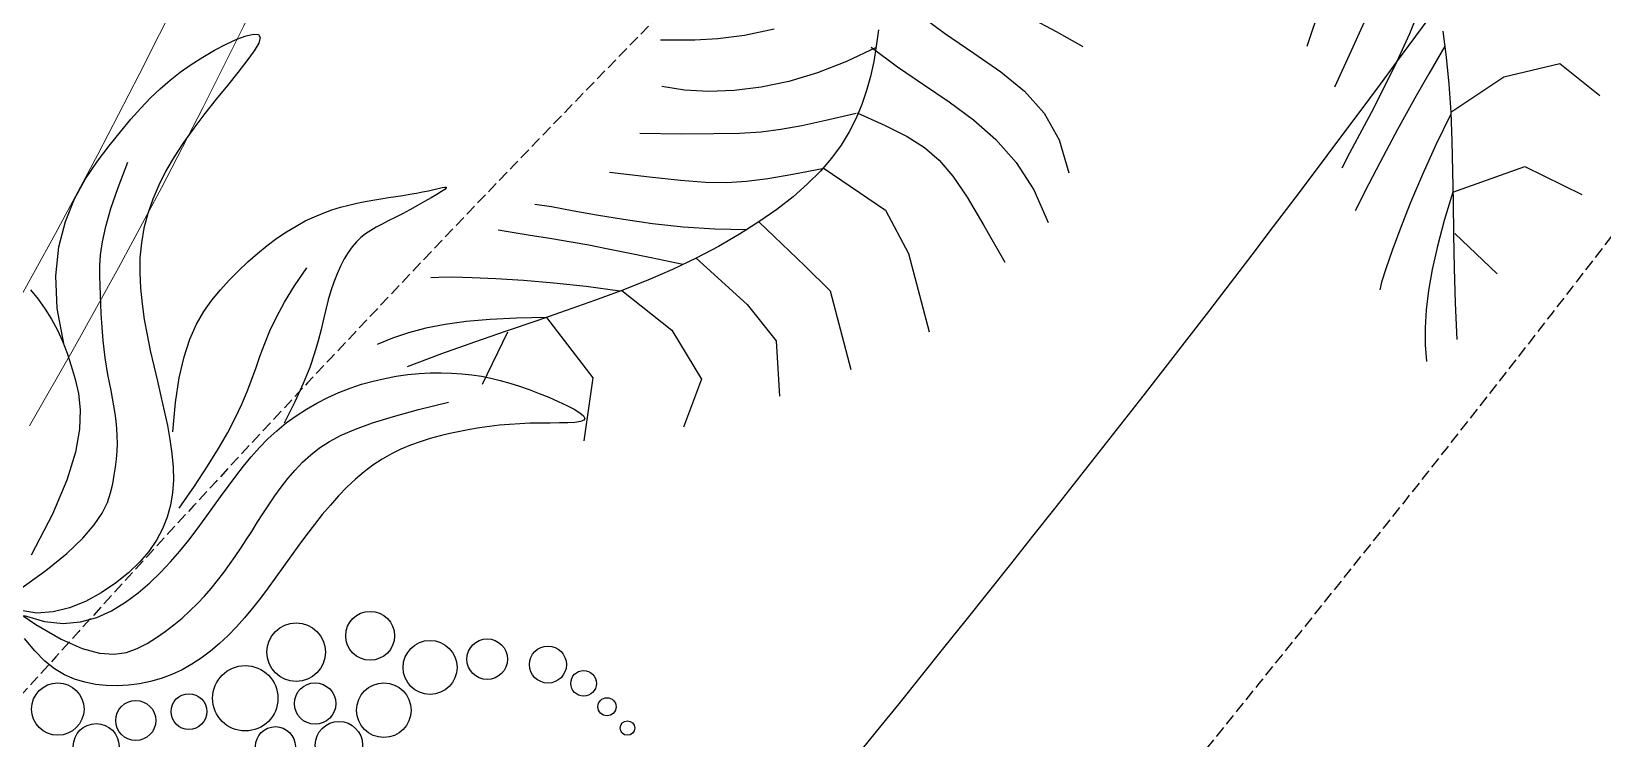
# Model space of a CAD drawing. Header units: millimetres. Extents: x -1030105 to 906887, y -616134 to 1220667.
# Drawn here: x -85505 to -83749, y 540604 to 541395 of the extents above; entities that cross this region are included whole.
import ezdxf

# ---------------------------------------------------------------- set-up
doc = ezdxf.new("R2010")
doc.units = ezdxf.units.MM
doc.header["$MEASUREMENT"] = 0
doc.linetypes.add('DASH', pattern=[0.35, 0.25, -0.1])
doc.layers.add('A-Door', color=33, linetype='Continuous', lineweight=9)
doc.layers.add('A-Furniture', color=143, linetype='Continuous')
doc.layers.add('A-Tree', color=98, linetype='Continuous')

# ---------------------------------------------------------------- blocks, each defined once
blk = doc.blocks.new('FUR')
at = {"layer": 'A-Furniture'}
blk.add_spline([(-33916, 30608), (-33944.5, 30609.5), (-37418.5, 29102), (-37726.5, 27054), (-37216.5, 25233), (-37626.5, 21209), (-38739.5, 18856.5), (-41860, 14803.1), (-43043.2, 12422.3), (-43017.5, 9941.5), (-40833.5, 8087), (-38107, 9497.5), (-38274.5, 11476.5), (-38397.8, 13212.3), (-37305, 13750.5), (-34500, 13496.5), (-32540.5, 14865.5), (-32374, 19056), (-32479, 20125.5), (-32318, 21223.5), (-30829.5, 21995.5), (-30222, 22657.5), (-30469, 23962.5), (-31626.5, 24580.5), (-32324.5, 25527.5), (-32040.5, 28029), (-32099.5, 29098.5), (-33295, 30496), (-33916, 30608)], degree=3, dxfattribs=at)
at = {"layer": 'A-Furniture', "color": 8, "linetype": 'DASH', "ltscale": 50}
blk.add_spline([(-36646, 29577.5), (-37284.5, 28277.5), (-36676, 26342), (-36463, 23656.5), (-37614.5, 20053), (-40425.5, 16182), (-42274, 13633.5), (-42830.5, 10964), (-42047, 9112), (-39697.5, 8972), (-38258, 10282.5), (-39334, 12606), (-37866.5, 13929), (-35698, 13970.5), (-34500.5, 13942.5), (-32416, 18555.5), (-32464, 21915.5), (-30663, 22279), (-30458.5, 23387), (-31963.5, 24634), (-33009, 26390), (-32199.5, 28680), (-33338.5, 30308), (-34838.5, 30477), (-36023, 30096.5), (-36646, 29577.5)], degree=3, dxfattribs=at)
blk.add_open_spline([(-38178.6, 19870), (-39283.9, 18982.9), (-40386.6, 17902.9), (-41467.8, 16608.1)], degree=3, dxfattribs=at)
blk.add_open_spline([(-56447, -6097), (-55194.8, -4879.4), (-50278.9, -2284.6), (-42421.5, -5454.8), (-32732.5, -11254), (-23302, -9202), (-18024, -504.5), (-16595.5, 8921.5), (-19600.3, 15918.3), (-21321.2, 18705.6), (-21789.7, 19345)], degree=3, knots=[32574.726206, 32574.726206, 32574.726206, 32574.726206, 37697.741245, 48060.131859, 55585.251958, 69452.989742, 76151.422264, 84447.837047, 94470.773244, 98031.734889, 98031.734889, 98031.734889, 98031.734889], dxfattribs=at)
blk = doc.blocks.new('TƯỜNG NÔI THẤT')
at = {"layer": 'A-Door', "ltscale": 10}
for points in [[(12186.2, 35011.7), (12156.4, 34915.4), (12125.1, 34819.4), (12092.5, 34723.7), (12058.6, 34628.4), (12023.3, 34533.4), (11986.7, 34438.9), (11948.8, 34344.9), (11909.6, 34251.3), (11869.1, 34158.3), (11827.4, 34065.8), (11784.4, 33973.8), (11740.1, 33882.4), (11694.6, 33791.6), (11648, 33701.5), (11600.1, 33612), (11551, 33523.3), (11500.7, 33435.2)], [(11481.2, 33562.4), (11529.8, 33650.3), (11577.2, 33738.8), (11623.4, 33828), (11668.4, 33917.8), (11712.1, 34008.2), (11754.7, 34099.1), (11796, 34190.7), (11836, 34282.7), (11874.8, 34375.3), (11912.3, 34468.3), (11948.5, 34561.8), (11983.4, 34655.7), (12017, 34750), (12049.2, 34844.6), (12080.1, 34939.6), (12109.7, 35034.9)]]:
    blk.add_lwpolyline(points, dxfattribs=at)
blk = doc.blocks.new('CAY8')
at = {"color": 0, "linetype": 'ByBlock'}
for p, q in [((608.28, 283.65), (625.82, 290.43)), ((625.82, 290.43), (642.72, 294.42)), ((642.72, 294.42), (658.8, 296.28)), ((658.8, 296.28), (673.91, 296.68)), ((673.91, 296.68), (687.86, 296.26)), ((687.86, 296.26), (700.54, 295.58)), ((700.54, 295.58), (712.09, 294.7)), ((712.09, 294.7), (722.72, 293.56)), ((722.72, 293.56), (732.6, 292.13)), ((732.6, 292.13), (741.95, 290.34)), ((741.95, 290.34), (750.96, 288.16)), ((571.73, 282.39), (569.48, 273.95)), ((590.27, 273.42), (608.28, 283.65)), ((750.96, 288.16), (759.82, 285.53)), ((759.82, 285.53), (768.74, 282.39)), ((768.74, 282.39), (777.81, 278.75)), ((667.37, 273.93), (685.99, 278.66)), ((777.81, 278.75), (786.7, 274.74)), ((786.7, 274.74), (795.01, 270.55)), ((569.48, 273.95), (566.71, 265.8)), ((571.96, 259.08), (590.27, 273.42)), ((639.52, 264.86), (652.03, 269.33)), ((652.03, 269.33), (667.37, 273.93)), ((795.01, 270.55), (802.31, 266.38)), ((802.31, 266.38), (808.18, 262.41)), ((553.53, 239.98), (571.96, 259.08)), ((566.71, 265.8), (563.4, 257.87)), ((621.09, 256.2), (629.36, 260.48)), ((629.36, 260.48), (639.52, 264.86)), ((808.18, 262.41), (812.21, 258.83)), ((812.21, 258.83), (813.98, 255.82)), ((563.4, 257.87), (559.55, 250.11)), ((608.36, 247.83), (614.25, 251.98)), ((614.25, 251.98), (621.09, 256.2)), ((685.52, 251.31), (674.77, 248.98)), ((696.7, 253), (685.52, 251.31)), ((708.32, 254.08), (696.7, 253)), ((720.4, 254.61), (708.32, 254.08)), ((732.97, 254.65), (720.4, 254.61)), ((745.96, 254.25), (732.97, 254.65)), ((759, 253.58), (745.96, 254.25)), ((771.64, 252.81), (759, 253.58)), ((783.42, 252.11), (771.64, 252.81)), ((793.91, 251.67), (783.42, 252.11)), ((802.64, 251.65), (793.91, 251.67)), ((809.18, 252.22), (802.64, 251.65)), ((813.06, 253.58), (809.18, 252.22)), ((813.98, 255.82), (813.06, 253.58)), ((559.55, 250.11), (555.14, 242.45)), ((597.68, 239.62), (602.97, 243.71)), ((602.97, 243.71), (608.36, 247.83)), ((664.42, 245.94), (654.47, 242.16)), ((674.77, 248.98), (664.42, 245.94)), ((555.14, 242.45), (550.15, 234.82)), ((587.26, 231.47), (592.43, 235.54)), ((592.43, 235.54), (597.68, 239.62)), ((644.88, 237.57), (635.64, 232.16)), ((654.47, 242.16), (644.88, 237.57)), ((544.56, 227.17), (538.36, 219.43)), ((550.15, 234.82), (544.56, 227.17)), ((577.21, 223.32), (582.18, 227.4)), ((582.18, 227.4), (587.26, 231.47)), ((635.64, 232.16), (626.72, 226.01)), ((538.36, 219.43), (531.37, 211.59)), ((572.37, 219.21), (577.21, 223.32)), ((618.11, 219.22), (609.77, 211.9)), ((626.72, 226.01), (618.11, 219.22)), ((531.37, 211.59), (522.72, 203.78)), ((563.19, 210.9), (567.69, 215.07)), ((567.69, 215.07), (572.37, 219.21)), ((609.77, 211.9), (601.69, 204.15)), ((522.72, 203.78), (511.36, 196.2)), ((554.73, 202.43), (558.88, 206.67)), ((558.88, 206.67), (563.19, 210.9)), ((601.69, 204.15), (593.82, 196.08)), ((511.36, 196.2), (496.27, 189.04)), ((546.77, 194.02), (550.71, 198.21)), ((550.71, 198.21), (554.73, 202.43)), ((593.82, 196.08), (586.16, 187.8)), ((496.27, 189.04), (476.4, 182.48)), ((539.01, 185.91), (542.89, 189.91)), ((542.89, 189.91), (546.77, 194.02)), ((476.4, 182.48), (450.72, 176.72)), ((531.16, 178.35), (535.12, 182.05)), ((535.12, 182.05), (539.01, 185.91)), ((586.16, 187.8), (578.67, 179.42)), ((450.72, 176.72), (418.2, 171.94)), ((522.91, 171.52), (527.1, 174.84)), ((527.1, 174.84), (531.16, 178.35)), ((578.67, 179.42), (571.33, 171.03)), ((620.44, 171.83), (630.9, 172.85)), ((630.9, 172.85), (640.73, 172.87)), ((640.73, 172.87), (650.22, 172.21)), ((379.5, 166.44), (379.95, 140.57)), ((392.66, 164.87), (415.26, 157.28)), ((509.23, 162.45), (514, 165.34)), ((514, 165.34), (518.55, 168.36)), ((518.55, 168.36), (522.91, 171.52)), ((571.33, 171.03), (564.1, 162.74)), ((582.27, 159.72), (596.41, 165.58)), ((596.41, 165.58), (609.04, 169.51)), ((609.04, 169.51), (620.44, 171.83)), ((650.22, 172.21), (659.59, 171.13)), ((659.59, 171.13), (668.85, 169.69)), ((668.85, 169.69), (677.94, 167.92)), ((677.94, 167.92), (686.79, 165.84)), ((686.79, 165.84), (695.34, 163.48)), ((415.26, 157.28), (434, 152.18)), ((493.25, 154.34), (498.89, 156.97)), ((498.89, 156.97), (504.2, 159.67)), ((504.2, 159.67), (509.23, 162.45)), ((564.1, 162.74), (556.93, 154.66)), ((566.31, 151.63), (582.27, 159.72)), ((695.34, 163.48), (703.52, 160.85)), ((703.52, 160.85), (711.28, 157.97)), ((711.28, 157.97), (718.56, 154.87)), ((-940.31, 145.77), (-946.12, 151.56)), ((380.43, 151.21), (385.23, 136.95)), ((386.97, 144.92), (381.86, 155.09)), ((434, 152.18), (449.36, 149.22)), ((449.36, 149.22), (461.86, 148.05)), ((471.99, 148.33), (480.27, 149.7)), ((480.27, 149.7), (487.18, 151.82)), ((487.18, 151.82), (493.25, 154.34)), ((548.24, 141), (566.31, 151.63)), ((556.93, 154.66), (549.78, 146.87)), ((718.56, 154.87), (725.3, 151.58)), ((725.3, 151.58), (731.54, 148.1)), ((-934.72, 139.39), (-940.31, 145.77)), ((364.16, 130.41), (367.18, 141.58)), ((394.35, 135.93), (386.97, 144.92)), ((461.86, 148.05), (471.99, 148.33)), ((549.78, 146.87), (542.6, 139.48)), ((731.54, 148.1), (737.33, 144.48)), ((737.33, 144.48), (742.71, 140.73)), ((-938.06, 120.19), (-950.52, 133.45)), ((-929.27, 132.25), (-934.72, 139.39)), ((-903.4, 136.14), (-905.16, 139.66)), ((-900.66, 129.73), (-903.4, 136.14)), ((379.95, 140.57), (381.95, 119.99)), ((385.23, 136.95), (391.85, 125.25)), ((403.52, 128.11), (394.35, 135.93)), ((542.6, 139.48), (535.35, 132.6)), ((742.71, 140.73), (747.75, 136.89)), ((747.75, 136.89), (752.49, 132.96)), ((-923.86, 124.17), (-929.27, 132.25)), ((-897.13, 120.78), (-900.66, 129.73)), ((362.49, 120.44), (364.16, 130.41)), ((413.97, 121.45), (403.52, 128.11)), ((527.99, 126.31), (520.48, 120.73)), ((535.35, 132.6), (527.99, 126.31)), ((637.51, 124.36), (647.05, 126.6)), ((647.05, 126.6), (657.6, 128.53)), ((657.6, 128.53), (669.51, 130.05)), ((669.51, 130.05), (683.13, 131.04)), ((683.13, 131.04), (698.8, 131.4)), ((752.49, 132.96), (756.98, 128.99)), ((756.98, 128.99), (761.27, 124.99)), ((-926.3, 107.28), (-938.06, 120.19)), ((-918.42, 114.98), (-923.86, 124.17)), ((-893.03, 109.64), (-897.13, 120.78)), ((-866.73, 103.18), (-870.26, 117.82)), ((362.04, 111.46), (362.49, 120.44)), ((381.95, 119.99), (385.29, 103.99)), ((391.85, 125.25), (399.97, 115.81)), ((425.21, 115.96), (413.97, 121.45)), ((520.48, 120.73), (512.76, 115.93)), ((611.51, 116.99), (620.09, 119.45)), ((620.09, 119.45), (628.64, 121.94)), ((628.64, 121.94), (637.51, 124.36)), ((761.27, 124.99), (765.4, 121)), ((765.4, 121), (769.38, 117.03)), ((-912.87, 104.49), (-918.42, 114.98)), ((-888.55, 96.66), (-893.03, 109.64)), ((362.68, 103.28), (362.04, 111.46)), ((399.97, 115.81), (409.24, 108.32)), ((436.77, 111.63), (425.21, 115.96)), ((448.13, 108.45), (436.77, 111.63)), ((504.78, 111.98), (496.49, 108.92)), ((512.76, 115.93), (504.78, 111.98)), ((570.76, 108.99), (582.47, 110.63)), ((582.47, 110.63), (592.98, 112.54)), ((592.98, 112.54), (602.57, 114.67)), ((602.57, 114.67), (611.51, 116.99)), ((701.71, 109.68), (695.42, 107.79)), ((707.84, 111.26), (701.71, 109.68)), ((713.76, 112.48), (707.84, 111.26)), ((719.42, 113.32), (713.76, 112.48)), ((724.77, 113.77), (719.42, 113.32)), ((729.77, 113.79), (724.77, 113.77)), ((734.39, 113.37), (729.77, 113.79)), ((738.72, 112.54), (734.39, 113.37)), ((742.86, 111.33), (738.72, 112.54)), ((746.92, 109.79), (742.86, 111.33)), ((751, 107.94), (746.92, 109.79)), ((769.38, 117.03), (773.23, 113.13)), ((773.23, 113.13), (776.95, 109.32)), ((-915.13, 94.78), (-926.3, 107.28)), ((-907.13, 92.54), (-912.87, 104.49)), ((-863.96, 91.6), (-866.73, 103.18)), ((-849.34, 97.83), (-851.31, 105.97)), ((364.28, 95.67), (362.68, 103.28)), ((385.29, 103.99), (389.77, 91.89)), ((409.24, 108.32), (419.33, 102.49)), ((419.33, 102.49), (429.92, 98.01)), ((458.92, 106.42), (448.13, 108.45)), ((469.09, 105.5), (458.92, 106.42)), ((478.7, 105.63), (469.09, 105.5)), ((487.81, 106.79), (478.7, 105.63)), ((496.49, 108.92), (487.81, 106.79)), ((506.6, 105.79), (525.79, 106.01)), ((525.79, 106.01), (542.7, 106.64)), ((542.7, 106.64), (557.6, 107.64)), ((557.6, 107.64), (570.76, 108.99)), ((682.52, 103.12), (675.94, 100.4)), ((689, 105.59), (682.52, 103.12)), ((695.42, 107.79), (689, 105.59)), ((755.22, 105.84), (751, 107.94)), ((759.67, 103.5), (755.22, 105.84)), ((764.47, 100.98), (759.67, 103.5)), ((776.95, 109.32), (780.54, 105.64)), ((780.54, 105.64), (784.02, 102.11)), ((784.02, 102.11), (787.38, 98.77)), ((-915.31, 93.97), (-944.35, 95.55)), ((-904.45, 82.71), (-915.13, 94.78)), ((-883.92, 82.19), (-888.55, 96.66)), ((-847.07, 87.58), (-849.34, 97.83)), ((366.71, 88.45), (364.28, 95.67)), ((429.92, 98.01), (440.66, 94.58)), ((440.66, 94.58), (451.28, 91.94)), ((661.29, 94.5), (652.52, 91.45)), ((668.98, 97.51), (661.29, 94.5)), ((675.94, 100.4), (668.98, 97.51)), ((769.67, 98.33), (764.47, 100.98)), ((775.11, 95.62), (769.67, 98.33)), ((780.58, 92.96), (775.11, 95.62)), ((787.38, 98.77), (790.63, 95.65)), ((790.63, 95.65), (793.76, 92.78)), ((-901.11, 78.94), (-907.13, 92.54)), ((-861.73, 82.01), (-863.96, 91.6)), ((-844.41, 75.63), (-847.07, 87.58)), ((369.86, 81.44), (366.71, 88.45)), ((389.77, 91.89), (395.19, 82.99)), ((451.28, 91.94), (461.74, 89.96)), ((461.74, 89.96), (472.02, 88.53)), ((472.02, 88.53), (482.14, 87.58)), ((482.14, 87.58), (492.09, 87)), ((492.09, 87), (501.89, 86.7)), ((501.89, 86.7), (511.53, 86.59)), ((511.53, 86.59), (521.01, 86.58)), ((521.01, 86.58), (530.35, 86.57)), ((530.35, 86.57), (539.54, 86.5)), ((539.54, 86.5), (548.59, 86.3)), ((548.59, 86.3), (557.52, 85.91)), ((642.31, 88.42), (630.3, 85.49)), ((652.52, 91.45), (642.31, 88.42)), ((785.89, 90.45), (780.58, 92.96)), ((790.83, 88.19), (785.89, 90.45)), ((795.18, 86.28), (790.83, 88.19)), ((793.76, 92.78), (796.66, 90.21)), ((798.74, 84.82), (795.18, 86.28)), ((796.66, 90.21), (799.17, 88)), ((799.17, 88), (801.18, 86.18)), ((801.18, 86.18), (802.53, 84.81)), ((-901.11, 78.94), (-920.03, 45.94)), ((-894.15, 71.11), (-904.45, 82.71)), ((-879.33, 66.59), (-883.92, 82.19)), ((-859.81, 73.35), (-861.73, 82.01)), ((-748.84, 72.89), (-751.65, 79.75)), ((373.66, 74.65), (369.86, 81.44)), ((395.19, 82.99), (401.34, 76.57)), ((557.52, 85.91), (566.32, 85.28)), ((566.32, 85.28), (574.99, 84.33)), ((574.99, 84.33), (583.56, 83)), ((583.56, 83), (592.02, 81.24)), ((592.02, 81.24), (600.38, 79)), ((616.15, 82.72), (599.5, 80.18)), ((600.38, 79), (608.61, 76.28)), ((630.3, 85.49), (616.15, 82.72)), ((801.31, 83.91), (798.74, 84.82)), ((802.73, 83.63), (801.31, 83.91)), ((802.53, 84.81), (803.1, 83.94)), ((803.1, 83.94), (802.73, 83.63)), ((-884.13, 60.01), (-894.15, 71.11)), ((-857.97, 64.53), (-859.81, 73.35)), ((-841.29, 62.35), (-844.41, 75.63)), ((-816.81, 58.6), (-822.28, 77.84)), ((-790.79, 52.1), (-798.63, 71.3)), ((-745.1, 64.09), (-748.84, 72.89)), ((378.05, 68.14), (373.66, 74.65)), ((401.34, 76.57), (408.02, 71.96)), ((408.02, 71.96), (415.03, 68.44)), ((608.61, 76.28), (616.68, 73.1)), ((616.68, 73.1), (624.59, 69.51)), ((-874.99, 50.22), (-879.33, 66.59)), ((-855.98, 54.49), (-857.97, 64.53)), ((-770.01, 59.2), (-772.76, 70.25)), ((-740.07, 53.73), (-745.1, 64.09)), ((383, 61.94), (378.05, 68.14)), ((415.03, 68.44), (422.2, 65.43)), ((422.2, 65.43), (429.46, 62.81)), ((429.46, 62.81), (436.79, 60.55)), ((624.59, 69.51), (632.29, 65.51)), ((632.29, 65.51), (639.77, 61.14)), ((-874.29, 49.47), (-884.13, 60.01)), ((-837.6, 48.13), (-841.29, 62.35)), ((-812.38, 43.65), (-816.81, 58.6)), ((-765.98, 47.82), (-770.01, 59.2)), ((388.45, 56.1), (383, 61.94)), ((394.34, 50.67), (388.45, 56.1)), ((436.79, 60.55), (444.16, 58.63)), ((444.16, 58.63), (451.55, 57.04)), ((451.55, 57.04), (458.92, 55.76)), ((458.92, 55.76), (466.24, 54.76)), ((530.62, 54.57), (538.1, 54.95)), ((538.1, 54.95), (545.7, 55.27)), ((545.7, 55.27), (553.38, 55.44)), ((553.38, 55.44), (561.12, 55.4)), ((561.12, 55.4), (568.89, 55.07)), ((568.89, 55.07), (576.65, 54.38)), ((639.77, 61.14), (647, 56.41)), ((647, 56.41), (653.95, 51.37)), ((-874.29, 49.47), (-882.84, 18.93)), ((-864.53, 39.51), (-874.29, 49.47)), ((-853.61, 42.16), (-855.98, 54.49)), ((-833.26, 33.37), (-837.6, 48.13)), ((-784.56, 37.21), (-790.79, 52.1)), ((-760.64, 36.22), (-765.98, 47.82)), ((-733.38, 42.15), (-740.07, 53.73)), ((400.64, 45.7), (394.34, 50.67)), ((466.24, 54.76), (473.49, 54.03)), ((473.49, 54.03), (480.66, 53.55)), ((480.66, 53.55), (487.75, 53.29)), ((487.75, 53.29), (494.81, 53.22)), ((494.81, 53.22), (501.86, 53.3)), ((501.86, 53.3), (508.93, 53.51)), ((508.93, 53.51), (516.07, 53.81)), ((516.07, 53.81), (523.28, 54.17)), ((523.28, 54.17), (530.62, 54.57)), ((576.65, 54.38), (584.37, 53.26)), ((584.37, 53.26), (592.02, 51.63)), ((592.02, 51.63), (599.64, 49.4)), ((599.64, 49.4), (607.5, 46.3)), ((653.95, 51.37), (660.61, 46.02)), ((-920.03, 45.94), (-950.64, 38.02)), ((-854.77, 30.18), (-864.53, 39.51)), ((-850.62, 26.47), (-853.61, 42.16)), ((-808.47, 31.85), (-812.38, 43.65)), ((-724.7, 29.72), (-733.38, 42.15)), ((407.29, 41.23), (400.64, 45.7)), ((414.25, 37.3), (407.29, 41.23)), ((607.5, 46.3), (615.97, 42.06)), ((615.97, 42.06), (625.39, 36.39)), ((660.61, 46.02), (666.95, 40.42)), ((666.95, 40.42), (672.97, 34.61)), ((-828.19, 18.44), (-833.26, 33.37)), ((-804.58, 22.05), (-808.47, 31.85)), ((-779.36, 25.52), (-784.56, 37.21)), ((-753.97, 24.54), (-760.64, 36.22)), ((421.49, 33.88), (414.25, 37.3)), ((429.01, 30.96), (421.49, 33.88)), ((625.39, 36.39), (636.11, 29.01)), ((672.97, 34.61), (678.65, 28.62)), ((-845.03, 21.49), (-854.77, 30.18)), ((-774.58, 15.91), (-779.36, 25.52)), ((-745.95, 12.89), (-753.97, 24.54)), ((436.79, 28.49), (429.01, 30.96)), ((444.82, 26.45), (436.79, 28.49)), ((453.09, 24.8), (444.82, 26.45)), ((461.58, 23.51), (453.09, 24.8)), ((470.29, 22.55), (461.58, 23.51)), ((636.11, 29.01), (648.48, 19.63)), ((678.65, 28.62), (683.97, 22.51)), ((-882.84, 18.93), (-899.71, -4.3)), ((-845.03, 21.49), (-856.53, -10.84)), ((-835.35, 13.48), (-845.03, 21.49)), ((-822.29, 3.73), (-828.19, 18.44)), ((-800.21, 13.1), (-804.58, 22.05)), ((-769.62, 7.25), (-774.58, 15.91)), ((479.19, 21.89), (470.29, 22.55)), ((488.26, 21.48), (479.19, 21.89)), ((497.45, 21.25), (488.26, 21.48)), ((506.73, 21.15), (497.45, 21.25)), ((516.06, 21.13), (506.73, 21.15)), ((525.4, 21.13), (516.06, 21.13)), ((534.72, 21.09), (525.4, 21.13)), ((543.97, 20.95), (534.72, 21.09)), ((553.12, 20.67), (543.97, 20.95)), ((562.15, 20.2), (553.12, 20.67)), ((571.01, 19.51), (562.15, 20.2)), ((579.67, 18.55), (571.01, 19.51)), ((588.12, 17.3), (579.67, 18.55)), ((596.3, 15.7), (588.12, 17.3)), ((604.2, 13.73), (596.3, 15.7)), ((648.48, 19.63), (662.85, 7.97)), ((683.97, 22.51), (688.94, 16.33)), ((688.94, 16.33), (693.53, 10.1)), ((-825.79, 6.17), (-835.35, 13.48)), ((-794.86, 3.85), (-800.21, 13.1)), ((-736.57, 1.39), (-745.95, 12.89)), ((611.78, 11.35), (604.2, 13.73)), ((619.01, 8.53), (611.78, 11.35)), ((625.92, 5.3), (619.01, 8.53)), ((662.85, 7.97), (679.58, -6.26)), ((693.53, 10.1), (697.73, 3.88)), ((-816.37, -0.4), (-825.79, 6.17)), ((-788, -6.85), (-794.86, 3.85)), ((-763.89, -1.56), (-769.62, 7.25)), ((-725.8, -9.84), (-736.57, 1.39)), ((632.53, 1.72), (625.92, 5.3)), ((638.87, -2.19), (632.53, 1.72)), ((697.73, 3.88), (701.54, -2.31)), ((-899.71, -4.3), (-925.26, -5.25)), ((-816.37, -0.4), (-827.79, -29.94)), ((-807.15, -6.22), (-816.37, -0.4)), ((-798.18, -11.25), (-807.15, -6.22)), ((-779.15, -20.14), (-788, -6.85)), ((-756.8, -11.65), (-763.89, -1.56)), ((644.96, -6.37), (638.87, -2.19)), ((650.82, -10.78), (644.96, -6.37)), ((701.54, -2.31), (704.99, -8.48)), ((-856.53, -10.84), (-867.7, -31.11)), ((-789.49, -15.47), (-798.18, -11.25)), ((-781.12, -18.86), (-789.49, -15.47)), ((-747.75, -24.14), (-756.8, -11.65)), ((-713.63, -20.68), (-725.8, -9.84)), ((656.48, -15.39), (650.82, -10.78)), ((661.96, -20.13), (656.48, -15.39)), ((704.99, -8.48), (708.11, -14.7)), ((708.11, -14.7), (710.95, -21)), ((-779.15, -20.14), (-786.6, -56.32)), ((-773.03, -21.47), (-781.12, -18.86)), ((-765.19, -23.35), (-773.03, -21.47)), ((-757.53, -24.55), (-765.19, -23.35)), ((-720.56, -22.34), (-727.94, -23.7)), ((-712.99, -20.57), (-720.56, -22.34)), ((-714.34, -18.39), (-718.33, -34.22)), ((-705.11, -18.39), (-712.99, -20.57)), ((667.29, -24.98), (661.96, -20.13)), ((710.95, -21), (713.53, -27.42)), ((-867.7, -31.11), (-892.5, -43.25)), ((-827.79, -29.94), (-834.43, -46.41)), ((-750.03, -25.13), (-757.53, -24.55)), ((-742.62, -25.15), (-750.03, -25.13)), ((-747.27, -24.49), (-747.77, -39.89)), ((-735.28, -24.65), (-742.62, -25.15)), ((-727.94, -23.7), (-735.28, -24.65)), ((-689.29, -30.75), (-693.87, -49.46)), ((672.48, -29.94), (667.29, -24.98)), ((677.53, -35.01), (672.48, -29.94)), ((713.53, -27.42), (715.9, -34.01)), ((-718.33, -34.22), (-721.53, -49.67)), ((682.45, -40.2), (677.53, -35.01)), ((715.9, -34.01), (718.1, -40.81)), ((-834.43, -46.41), (-866.51, -71.01)), ((-747.77, -39.89), (-748.62, -52.08)), ((687.24, -45.52), (682.45, -40.2)), ((691.92, -50.97), (687.24, -45.52)), ((718.1, -40.81), (720.16, -47.87)), ((-748.62, -52.08), (-750.3, -62.19)), ((-721.53, -49.67), (-724.59, -64.71)), ((-693.87, -49.46), (-697.34, -66.76)), ((696.48, -56.55), (691.92, -50.97)), ((720.16, -47.87), (722.1, -55.18)), ((-786.6, -56.32), (-802.1, -75.22)), ((-750.3, -62.19), (-753.27, -71.35)), ((700.94, -62.28), (696.48, -56.55)), ((705.28, -68.12), (700.94, -62.28)), ((722.1, -55.18), (723.86, -62.52)), ((723.86, -62.52), (725.38, -69.62)), ((-724.59, -64.71), (-728.17, -79.33)), ((-697.34, -66.76), (-700.75, -82.7)), ((709.45, -73.85), (705.28, -68.12)), ((725.38, -69.62), (726.56, -76.22)), ((-802.1, -75.22), (-834.18, -99.82)), ((-753.27, -71.35), (-758.02, -80.71)), ((713.36, -79.24), (709.45, -73.85)), ((726.56, -76.22), (727.35, -82.04)), ((-758.02, -80.71), (-765.01, -91.38)), ((-728.17, -79.33), (-732.94, -93.53)), ((-700.75, -82.7), (-705.12, -97.3)), ((-670.26, -85.57), (-671.65, -100.46)), ((716.95, -84.02), (713.36, -79.24)), ((720.14, -87.96), (716.95, -84.02)), ((727.35, -82.04), (727.67, -86.82)), ((-765.01, -91.38), (-774.71, -104.52)), ((-732.94, -93.53), (-739.56, -107.29)), ((722.86, -90.79), (720.14, -87.96)), ((725.02, -92.28), (722.86, -90.79)), ((726.56, -92.16), (725.02, -92.28)), ((727.43, -90.28), (726.56, -92.16)), ((727.67, -86.82), (727.43, -90.28)), ((-705.12, -97.3), (-711.47, -110.59)), ((-671.65, -100.46), (-673.37, -115.52)), ((-774.71, -104.52), (-787.6, -121.24)), ((-739.56, -107.29), (-748.69, -120.61)), ((-711.47, -110.59), (-720.85, -122.6)), ((-748.69, -120.61), (-760.98, -133.48)), ((-720.85, -122.6), (-734.27, -133.37)), ((-609.59, -217.08), (-630.27, -218.6)), ((-623.81, -239.83), (-643.8, -239.08)), ((-608.23, -240.22), (-623.81, -239.83)), ((-671.17, -258.63), (-679.52, -257.99)), ((-660.73, -259.64), (-671.17, -258.63)), ((-648.54, -260.81), (-660.73, -259.64)), ((-634.94, -261.94), (-648.54, -260.81)), ((-620.28, -262.83), (-634.94, -261.94)), ((-604.9, -263.27), (-620.28, -262.83)), ((-589.13, -263.05), (-604.9, -263.27)), ((-681.64, -273.52), (-696.66, -272.35)), ((-669.77, -274.46), (-681.64, -273.52)), ((-659.96, -275.31), (-669.77, -274.46)), ((-651.13, -276.16), (-659.96, -275.31)), ((-642.17, -277.14), (-651.13, -276.16)), ((-632.01, -278.34), (-642.17, -277.14)), ((-619.55, -279.9), (-632.01, -278.34)), ((-603.71, -281.9), (-619.55, -279.9)), ((-597.24, -278.13), (-608.51, -284.71)), ((-608.51, -284.71), (-620.41, -291.11)), ((-707.77, -297), (-717.37, -297.59)), ((-695.9, -296.54), (-707.77, -297)), ((-682.17, -296.29), (-695.9, -296.54)), ((-666.99, -296.35), (-682.17, -296.29)), ((-650.74, -296.81), (-666.99, -296.35)), ((-633.82, -297.75), (-650.74, -296.81)), ((-632.89, -297.31), (-645.96, -303.41)), ((-620.41, -291.11), (-632.89, -297.31)), ((-632.89, -297.31), (-606.49, -314.88)), ((-724.32, -298.22), (-728.2, -298.8)), ((-717.37, -297.59), (-724.32, -298.22)), ((-645.96, -303.41), (-659.6, -309.51)), ((-659.6, -309.51), (-673.82, -315.72)), ((-708.83, -319.04), (-719.25, -321.37)), ((-697.14, -317), (-708.83, -319.04)), ((-684, -315.23), (-697.14, -317)), ((-673.82, -315.72), (-688.6, -322.15)), ((-669.21, -313.71), (-684, -315.23)), ((-669.21, -313.71), (-643.67, -341.9)), ((-606.49, -314.88), (-589.61, -338.1)), ((-737.08, -327), (-744.88, -330.34)), ((-728.61, -324.01), (-737.08, -327)), ((-719.25, -321.37), (-728.61, -324.01)), ((-688.6, -322.15), (-703.95, -328.91)), ((-687.89, -322.57), (-698.37, -349.7)), ((-744.88, -330.34), (-752.18, -334.07)), ((-719.85, -336.11), (-736.31, -343.85)), ((-703.95, -328.91), (-719.85, -336.11)), ((-643.67, -341.9), (-645.6, -373.46)), ((-589.61, -338.1), (-596.6, -362.7))]:
    blk.add_line(p, q, dxfattribs=at)
for centre, radius in [((340.02, 92.98), 18.67), ((334.23, 55.29), 16.32), ((365.68, 43.07), 14.26), ((392.82, 15.95), 12.72), ((423.83, -11.16), 23.28), ((471.64, -21.5), 20.86), ((408.32, -48.61), 14.2), ((449.67, -53.78), 14.72), ((511.7, -57.65), 17.38), ((435.46, -84.77), 16.84), ((474.23, -96.39), 19.41), ((518.16, -105.43), 19.2), ((546.59, -135.13), 14.44), ((568.56, -172.58), 13.17), ((572.43, -200.99), 9.13), ((568.56, -224.24), 6.46), ((564.68, -244.9), 5.17)]:
    blk.add_circle(centre, radius, dxfattribs=at)
blk = doc.blocks.new('CÂY')
at = {"layer": 'A-Tree', "color": 8, "ltscale": 10}
for p, xscale, yscale, zscale, rotation in [((5206.9, 33759.8), 2.242546808719635, 2.242546808719635, 2.242546808719635, 67.3116998358353), ((3526.7, 31006.6), 1.569782766103744, 1.569782766103744, 1.569782766103744, 54.47307663775693)]:
    blk.add_blockref('CAY8', p, dxfattribs=dict(at, xscale=xscale, yscale=yscale, zscale=zscale, rotation=rotation))
blk = doc.blocks.new('BỐ TRÍ LAY OUT')
at = {"layer": 'A-Door', "color": 3}
blk.add_blockref('TƯỜNG NÔI THẤT', (-3527.4, 2876.4), dxfattribs=at)
at = {"layer": 'A-Furniture', "color": 3}
for name, p in [('CÂY', (4286.8, 4469.3)), ('FUR', (48783.7, 18654.7))]:
    blk.add_blockref(name, p, dxfattribs=at)
blk = doc.blocks.new('KIẾN TRÚC')
h = blk.add_hatch(color=9)
h.dxf.hatch_style = 1
edge = h.paths.add_edge_path(flags=16)
edge.add_line((62282, 27412), (55232.8, 27412))
edge.add_arc((32545.5, 30716.7), 22926.7, 284.53695, 351.71258, ccw=False)
edge.add_line((38300.2, 8523.9), (13217.5, 8523.9))
edge.add_arc((23753.1, 24110.8), 18813.6, 227.76772, 235.9443, ccw=False)
edge.add_arc((7788.8, 12733.4), 4187, 236.059, 322.4361, ccw=False)
edge.add_arc((13873.6, 18503.3), 12505.3, 190.83274, 227.66057, ccw=False)
edge.add_arc((25477.5, 20792.2), 24332.7, 180.68322, 190.99113, ccw=False)
edge.add_arc((3282.9, 20557.2), 2137.1, 101.0808, 181.4794, ccw=False)
edge.add_line((2872.2, 22654.5), (4986.1, 23013.1))
edge.add_arc((28039.7, 24288.4), 23088.9, 153.20143, 183.1663, ccw=False)
edge.add_arc((10232.3, 40544.6), 6483.1, 182.84011, 244.39627, ccw=False)
edge.add_arc((-6425, 39970.9), 10185.3, 1.42081, 26.70696)
edge.add_arc((10590.6, 49414.3), 9292.7, 144.71332, 211.57549, ccw=False)
edge.add_arc((-12326.2, 64090.2), 17935.6, 328.73754, 356.18995)
edge.add_arc((16735.3, 62308.6), 11181, 84.12439, 176.97619, ccw=False)
edge.add_arc((20709, 99752.5), 26473.2, 263.86537, 288.48696)
edge.add_arc((35667.4, 54479.7), 21207.1, 73.35107, 108.03024, ccw=False)
edge.add_arc((44765.5, 84516.2), 10177.4, 252.72587, 285.71301)
edge.add_arc((49659, 68416), 6655.6, 49.49954, 108.73112, ccw=False)
edge.add_arc((48035, 66009.8), 9545.5, -2.32883, 51.46764, ccw=False)
edge.add_line((57572.7, 65622), (49483.5, 65623.9))
edge.add_line((49483.5, 65623.9), (62282, 65623.9))
edge.add_line((62282, 65623.9), (62282, 27412))
h.paths.add_polyline_path([(0, 77895.5), (64428.5, 77895.5), (64428.5, -0.6), (-1.8, 0.6)])

msp = doc.modelspace()

# ---------------------------------------------------------------- block references
at = {"color": 3}
for name, p in [('KIẾN TRÚC', (-106778.5, 495876.5)), ('BỐ TRÍ LAY OUT', (-93480.293, 504642.113))]:
    msp.add_blockref(name, p, dxfattribs=at)

doc.saveas('drawing.dxf')
